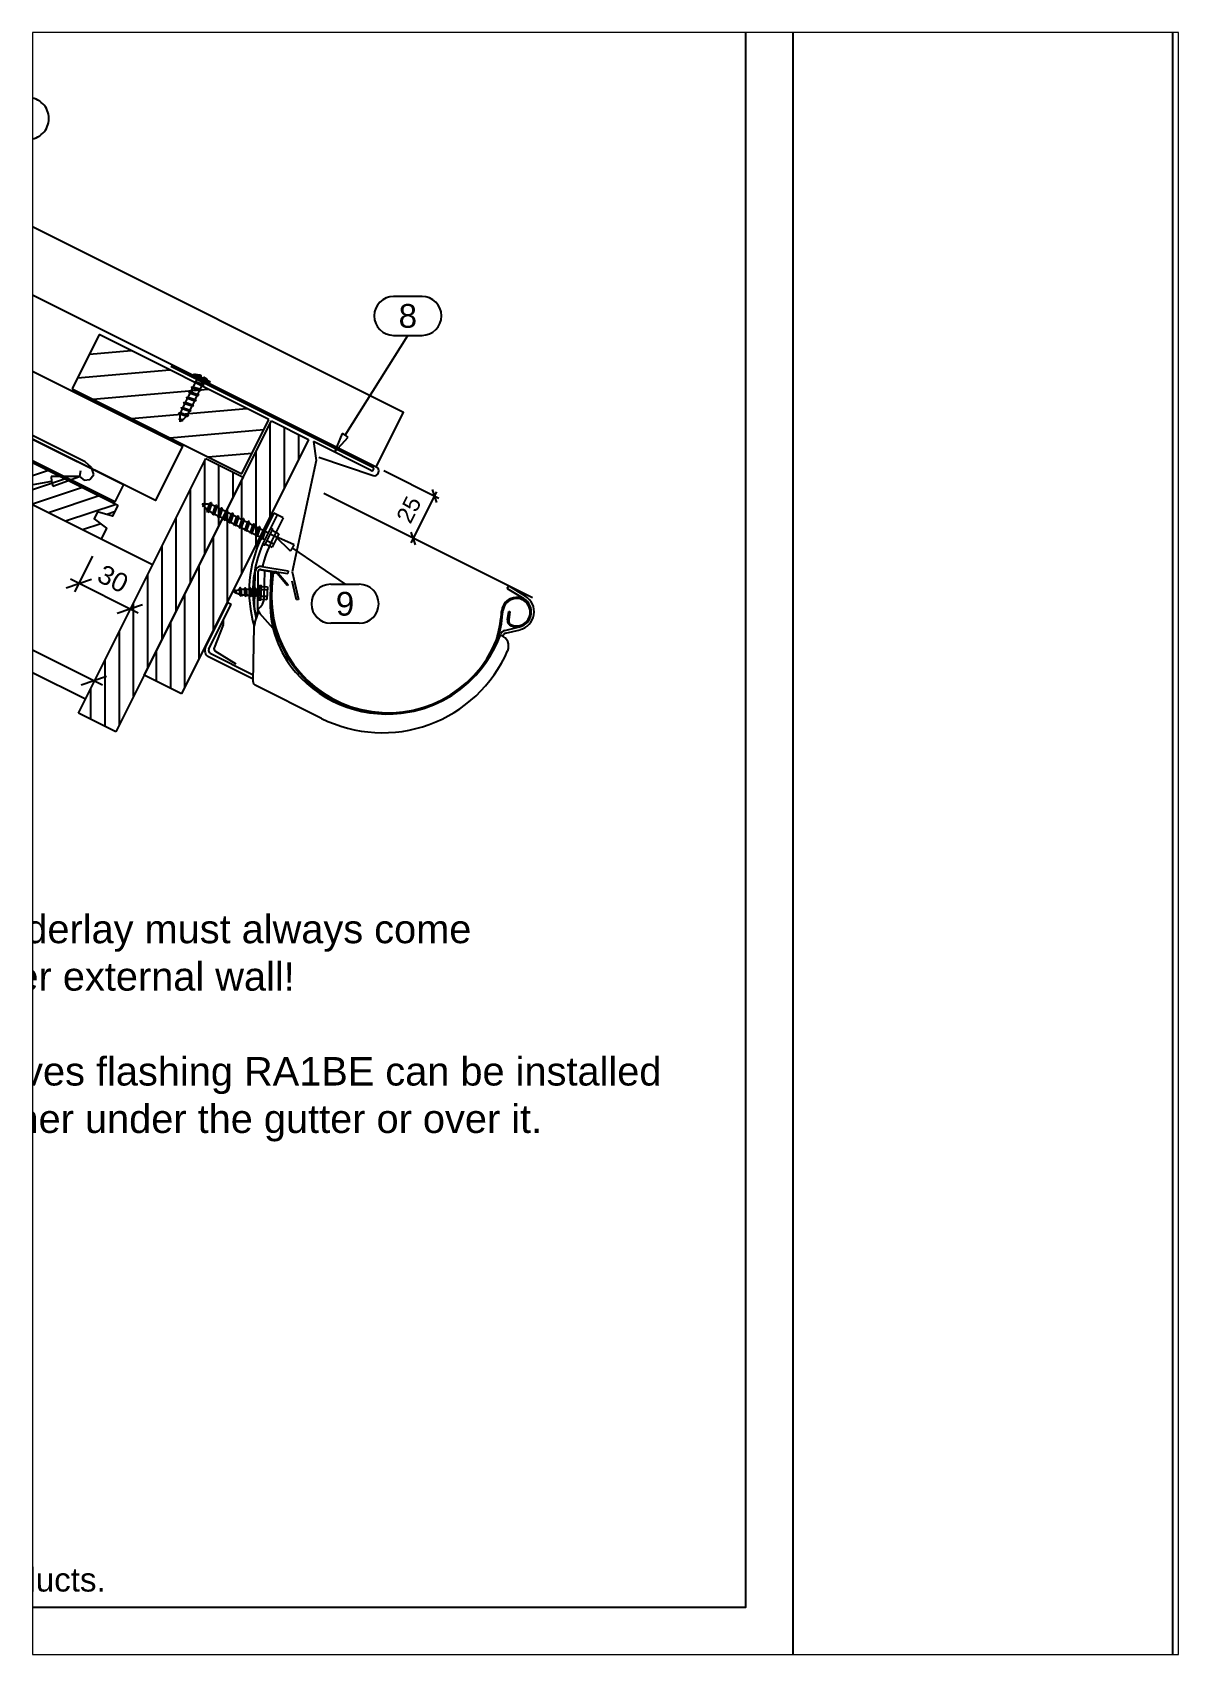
# Paper-space layout 'SRDFI07-01' of a CAD drawing. Extents: x -6 to 203, y -6 to 290.
# The model-space entities are those that its viewports show. They can reach past a viewport. Long polylines and large blocks are cut down to what shows.
import ezdxf
from ezdxf.enums import TextEntityAlignment as Align

# ---------------------------------------------------------------- set-up
doc = ezdxf.new("R2010")
doc.units = 0
doc.header["$LTSCALE"] = 50
doc.linetypes.add('PKL', pattern=[7, 3, -2, 0, -2])
doc.layers.get('0').update_dxf_attribs({"color": 1, "linetype": 'CONTINUOUS', "plot": 0})
doc.layers.add('RUUKKI', color=7, linetype='CONTINUOUS')
doc.styles.add('arial', font='ARIAL.TTF')

# ---------------------------------------------------------------- blocks, each defined once
blk = doc.blocks.new('A$C17353E42')
at = {"layer": 'RUUKKI', "color": 2}
for p, q in [((472.67, -364.18), (0, -127.85)), ((475.95, -367.21), (472.67, -364.18)), ((477.28, -370.83), (475.95, -367.21)), ((470.3, -368.91), (469.75, -371.87)), ((469.75, -371.87), (472.22, -373.93)), ((472.22, -373.93), (475.18, -373.57)), ((475.18, -373.57), (477.28, -370.83))]:
    blk.add_line(p, q, dxfattribs=at)
blk = doc.blocks.new('A$C16181AC7')
at = {"layer": 'RUUKKI', "color": 1}
for p, q in [((-92.17, 33.78), (-108.9, 28.21)), ((-83.22, 29.31), (-106.03, 21.71)), ((-74.28, 24.84), (-101.11, 15.9)), ((-65.33, 20.37), (-92.17, 11.42)), ((-56.39, 15.9), (-83.22, 6.95)), ((-47.44, 11.42), (-74.28, 2.48)), ((-38.5, 6.95), (-65.33, -1.99)), ((-29.56, 2.48), (-56.39, -6.46)), ((-20.61, -1.99), (-47.44, -10.94)), ((-21.51, -6.02), (-25.63, -7.39)), ((-28.83, -12.18), (-38.5, -15.41))]:
    blk.add_line(p, q, dxfattribs=at)
at = {"layer": 'RUUKKI', "color": 2}
blk.add_lwpolyline([(-19.72, -2.44), (-22.62, -8.25), (-30.45, -6.02), (-32.24, -9.59), (-25.75, -14.51), (-28.66, -20.33), (-107.37, 19.03), (-104.46, 24.84), (-110.95, 29.76), (-109.16, 33.34), (-101.33, 31.1), (-98.43, 36.92)], close=True, dxfattribs=at)
blk = doc.blocks.new('A$C7BFA2A78')
at = {"layer": 'RUUKKI', "color": 1}
for p, q in [((3.13, -13.86), (-8.94, -17.89)), ((12.07, -18.34), (-13.42, -26.83)), ((21.02, -22.81), (-5.81, -31.75)), ((29.96, -27.28), (3.13, -36.22)), ((38.91, -31.75), (12.07, -40.7)), ((47.85, -36.22), (21.02, -45.17)), ((46.96, -40.25), (42.83, -41.63)), ((39.64, -46.42), (29.96, -49.64))]:
    blk.add_line(p, q, dxfattribs=at)
at = {"layer": 'RUUKKI', "color": 2}
for p, q in [((-4.92, -9.84), (48.75, -36.67)), ((39.8, -54.56), (-13.86, -27.73)), ((460.18, -264.75), (-13.86, -27.73)), ((38.01, -40.25), (36.22, -43.83)), ((45.84, -42.49), (38.01, -40.25)), ((48.75, -36.67), (45.84, -42.49)), ((36.22, -43.83), (42.71, -48.75)), ((42.71, -48.75), (39.8, -54.56))]:
    blk.add_line(p, q, dxfattribs=at)
blk = doc.blocks.new('A$C3BC87080')
at = {"layer": 'RUUKKI', "color": 2}
for p, q in [((-40.74, -111.56), (26.35, 22.6)), ((26.35, 22.6), (46.02, 12.77)), ((46.02, 12.77), (-21.06, -121.4)), ((-21.06, -121.4), (-40.74, -111.56))]:
    blk.add_line(p, q, dxfattribs=at)
at = {"layer": 'RUUKKI', "color": 1}
for p, q in [((25.8, -27.68), (25.8, 21.52)), ((33.3, -12.68), (33.3, 19.13)), ((40.8, 2.32), (40.8, 15.38)), ((18.3, -42.68), (18.3, 6.52)), ((10.8, -57.68), (10.8, -8.48)), ((3.3, -72.68), (3.3, -23.48)), ((-4.2, -87.68), (-4.2, -38.48)), ((-11.7, -102.68), (-11.7, -53.48)), ((-19.2, -117.68), (-19.2, -68.48)), ((-26.7, -118.58), (-26.7, -83.48)), ((-34.2, -114.83), (-34.2, -98.48))]:
    blk.add_line(p, q, dxfattribs=at)
blk = doc.blocks.new('A$C5AFA2994')
at = {"layer": 'RUUKKI', "color": 3, "ltscale": 20}
for p, q in [((-41.64, -48.4), (-46.84, -42.31)), ((-46.38, -41.92), (-41.19, -48.01)), ((-50.37, -49.04), (-49.9, -43.06)), ((-49.3, -43.11), (-49.77, -49.09)), ((-41.19, -48.01), (-41.64, -48.4)), ((74.56, -66.54), (75.22, -62.08)), ((75.81, -62.16), (75.16, -66.63)), ((75.22, -62.08), (75.81, -62.16))]:
    blk.add_line(p, q, dxfattribs=at)
for centre, radius, start, end in [((-47.9, -43.22), 2, 40.49154, 175.49154), ((-47.9, -43.22), 1.4, 40.49154, 175.49154), ((11.64, -53.93), 62.2, 175.49154, 338.24298), ((11.64, -53.93), 61.6, 175.49154, 337.84414), ((79.3, -62.51), 7.8, 248.43097, 172.91456), ((79.3, -62.51), 7.2, 248.43097, 172.91456), ((-1.32, -56.78), 72.92, 343.76476, 354.80778), ((8.99, -58.9), 63.07, 343.3333, 355.8463), ((10.43, -53.95), 61.6, 351.19906, 352.91456), ((10.43, -53.95), 62.2, 351.19906, 352.91456), ((77.53, -66.98), 3, 171.64889, 248.43097), ((77.53, -66.98), 2.4, 171.64889, 248.43097)]:
    blk.add_arc(centre, radius, start, end, dxfattribs=at)
blk = doc.blocks.new('A$C7B130D64')
at = {"layer": 'RUUKKI', "color": 5, "linetype": 'Continuous'}
for p, q in [((-48.75, -10.29), (-54.92, -22.63)), ((-46.96, -11.18), (-53.13, -23.53)), ((-43.7, -12.81), (-49.87, -25.15)), ((-43.7, -12.81), (-48.75, -10.29)), ((-58.87, -60.27), (-58.54, -41.49)), ((-57.04, -41.48), (-57.36, -59.71)), ((-50.3, -41.24), (-56.49, -40.25)), ((-55.3, -39.94), (-41.37, -42.16)), ((-55.07, -38.46), (-41.17, -40.67)), ((-53.74, -54.72), (-53.49, -40.73)), ((-50.3, -41.24), (-50.58, -57.18)), ((-41.17, -40.67), (-41.37, -42.16)), ((74.39, -49.95), (75.17, -48.67)), ((74.39, -49.95), (83.19, -55.35)), ((75.17, -48.67), (83.97, -54.07)), ((-84.75, -81.17), (-72.9, -57.47)), ((-82.96, -82.06), (-71.11, -58.36)), ((-72.9, -57.47), (-71.11, -58.36)), ((-58.75, -68.21), (-57.3, -64.17)), ((-57.61, -63.69), (-57.26, -64.08)), ((-49.06, -71.04), (-56.1, -63.13)), ((-75.43, -69.22), (-80.17, -81.24)), ((-59.57, -99.19), (-59.04, -69.81)), ((73.08, -72.1), (80.8, -70.27)), ((73.43, -73.56), (81.14, -71.73)), ((-82.29, -84.08), (-59.5, -95.47)), ((-68.56, -89.84), (-79.56, -83.06)), ((-83.18, -85.87), (-59.54, -97.68)), ((-23.52, -118.48), (-58.47, -101.02))]:
    blk.add_line(p, q, dxfattribs=at)
for centre, radius, start, end in [((2.77, -51.48), 64.5, 153.43496, 196.58042), ((2.77, -51.48), 62.5, 153.43496, 193.53358), ((2.77, -51.48), 58.86, 153.43496, 167.28695), ((-55.54, -41.42), 3, 80.93657, 176.65534), ((-55.54, -41.42), 1.5, 80.93657, 182.2543), ((-52.36, -59.8), 5, 178.97441, 221.65534), ((-61.16, -54.59), 7.43, 301.84551, 358.97441), ((4.41, -58.17), 55, 178.97441, 220.77351), ((78.91, -62.32), 8.17, 283.35383, 58.44622), ((78.91, -62.32), 9.67, 283.35383, 58.44622), ((-79.16, -67.75), 4, 338.51151, 14.84458), ((-54.05, -69.9), 5, 160.20027, 178.97441), ((-53.87, -60.36), 5, 178.97441, 221.65534), ((-62, -62.48), 5, 340.20027, 15.49529), ((11, -52.49), 63.7, 220.77351, 340.25098), ((73.77, -75.02), 3, 103.35383, 160.25098), ((69.12, -80.42), 6, 336.50826, 70.25098), ((11, -52.49), 65.2, 339.59624, 340.25098), ((73.77, -75.02), 1.5, 103.35383, 160.25098), ((-81.62, -82.73), 3.5, 153.43496, 243.43495), ((-81.62, -82.73), 1.5, 153.43496, 243.43495), ((-78.77, -81.79), 1.5, 158.51151, 238.35841), ((8.64, -54.13), 71.94, 243.44385, 336.50826), ((-57.57, -99.23), 2, 178.97441, 243.44385)]:
    blk.add_arc(centre, radius, start, end, dxfattribs=at)
blk = doc.blocks.new('A$C27996A6C')
at = {"layer": 'RUUKKI', "color": 1}
for p, q in [((-19.02, -2.04), (-17.09, -2.12)), ((-18.7, -5.39), (-16.77, -5.47)), ((-16.36, -2.15), (-14.71, -2.22)), ((-16.03, -5.5), (-14.85, -5.55)), ((-14.04, -7.28), (-10.69, -7.42)), ((-13.97, -5.6), (-10.62, -5.74)), ((-13.83, -2.24), (-10.48, -2.38)), ((-13.76, -0.56), (-10.41, -0.71)), ((-10.41, -0.71), (-10.69, -7.42))]:
    blk.add_line(p, q, dxfattribs=at)
for points in [[(-14.61, 0.05), (-13.74, 0.01), (-14.07, -7.86), (-14.94, -7.82)], [(-27.12, -4.32), (-27.42, -3.99), (-27.53, -2.86), (-27.3, -2.5), (-27, -2.89), (-26.89, -4.01)], [(-24.32, -5.76), (-24.74, -5.3), (-25.09, -1.68), (-24.78, -1.18), (-24.36, -1.71), (-24.01, -5.34)], [(-21.66, -5.87), (-22.08, -5.42), (-22.44, -1.73), (-22.12, -1.23), (-21.7, -1.76), (-21.34, -5.45)], [(-18.99, -5.99), (-19.41, -5.53), (-19.77, -1.84), (-19.46, -1.34), (-19.04, -1.87), (-18.68, -5.56)], [(-16.33, -6.1), (-16.75, -5.64), (-17.11, -1.96), (-16.79, -1.45), (-16.37, -1.99), (-16.02, -5.67)]]:
    blk.add_lwpolyline(points, close=True, dxfattribs=at)
for points in [[(-28.2, -3.32), (-27.51, -3.03)], [(-27.45, -3.72), (-28.2, -3.32)], [(-22.09, -5.25), (-22.8, -5.22)], [(-22.66, -1.89), (-22.42, -1.9)], [(-21.69, -1.93), (-19.76, -2.01)], [(-19.43, -5.36), (-21.36, -5.28)]]:
    blk.add_lwpolyline(points, dxfattribs=at)
for points in [[(-27.05, -2.83), (-26.44, -2.57, -0.041911), (-25.05, -2.12)], [(-24.78, -4.9, -0.053388), (-26.51, -4.21), (-26.89, -4.01)], [(-24.34, -1.98, -0.048189), (-22.66, -1.89), (-22.42, -1.9)], [(-22.09, -5.25), (-22.8, -5.22, -0.035659), (-24.03, -5.08, -0.035659)]]:
    blk.add_lwpolyline(points, format="xyb", dxfattribs=at)
blk = doc.blocks.new('A$C2C575994')
at = {"layer": 'RUUKKI', "color": 1}
for p, q in [((-29.42, 2.95), (-27.36, 1.92)), ((-26.58, 1.53), (-24.52, 0.5)), ((-23.74, 0.11), (-21.68, -0.92)), ((-30.69, -0.85), (-28.63, -1.88)), ((-27.85, -2.27), (-25.79, -3.3)), ((-25.01, -3.69), (-22.96, -4.72)), ((-22.17, -5.11), (-20.12, -6.14)), ((-20.9, -1.31), (-18.84, -2.34)), ((-19.34, -6.53), (-17.28, -7.56)), ((-18.06, -2.73), (-16, -3.76)), ((-16.5, -7.95), (-14.44, -8.98)), ((-15.22, -4.15), (-13.16, -5.18)), ((-12.38, -5.57), (-10.32, -6.6)), ((-9.54, -6.99), (-7.78, -7.87)), ((-6.84, -8.32), (-3.26, -10.11)), ((-5.95, -6.53), (-2.37, -8.32)), ((-2.37, -8.32), (-5.95, -15.47)), ((-13.66, -9.37), (-11.6, -10.39)), ((-10.82, -10.79), (-9.55, -11.42)), ((-9.52, -13.69), (-5.95, -15.47)), ((-8.63, -11.9), (-5.05, -13.69))]:
    blk.add_line(p, q, dxfattribs=at)
for points in [[(-42.22, 6.65), (-42.85, 7.45)], [(-42.85, 7.45), (-41.96, 7.43)], [(-37.15, 2.38), (-37.9, 2.76)], [(-34.31, 0.96), (-36.37, 1.99)], [(-36.13, 6.31), (-35.87, 6.18)], [(-35.09, 5.79), (-33.04, 4.76)], [(-31.47, -0.46), (-33.53, 0.57)], [(-32.25, 4.37), (-30.2, 3.34)], [(-27.36, 1.92), (-27.44, 1.96)], [(-28.71, -1.84), (-28.63, -1.88)]]:
    blk.add_lwpolyline(points, dxfattribs=at)
for points in [[(-42.16, 5.84), (-42.33, 6.34), (-41.9, 7.62), (-41.47, 7.9), (-41.33, 7.34), (-41.76, 6.06)], [(-39.82, 2.91), (-40.06, 3.61), (-38.67, 7.72), (-38.09, 8.11), (-37.89, 7.33), (-39.28, 3.22)], [(-36.98, 1.49), (-37.22, 2.19), (-35.81, 6.37), (-35.23, 6.76), (-35.03, 5.98), (-36.44, 1.8)], [(-34.14, 0.07), (-34.38, 0.77), (-32.97, 4.95), (-32.39, 5.34), (-32.19, 4.56), (-33.6, 0.38)], [(-31.3, -1.35), (-31.54, -0.65), (-30.13, 3.53), (-29.55, 3.92), (-29.35, 3.14), (-30.76, -1.04)], [(-28.47, -2.77), (-28.7, -2.07), (-27.29, 2.11), (-26.71, 2.5), (-26.51, 1.72), (-27.92, -2.46)], [(-25.63, -4.19), (-25.86, -3.49), (-24.45, 0.69), (-23.87, 1.08), (-23.67, 0.3), (-25.08, -3.88)], [(-22.79, -5.61), (-23.02, -4.91), (-21.62, -0.73), (-21.03, -0.34), (-20.83, -1.12), (-22.24, -5.3)], [(-19.95, -7.03), (-20.18, -6.33), (-18.78, -2.15), (-18.19, -1.76), (-17.99, -2.54), (-19.4, -6.72)], [(-17.11, -8.45), (-17.34, -7.75), (-15.94, -3.57), (-15.35, -3.18), (-15.16, -3.96), (-16.56, -8.14)], [(-14.27, -9.87), (-14.5, -9.17), (-13.1, -4.99), (-12.51, -4.6), (-12.32, -5.38), (-13.72, -9.56)], [(-11.43, -11.29), (-11.66, -10.59), (-10.26, -6.41), (-9.67, -6.02), (-9.48, -6.8), (-10.88, -10.98)], [(-6.57, -5.45), (-5.64, -5.92), (-9.83, -14.3), (-10.76, -13.83)]]:
    blk.add_lwpolyline(points, close=True, dxfattribs=at)
for points in [[(-39.9, 4.07, -0.053388), (-41.45, 5.66), (-41.76, 6.06)], [(-41.35, 7.42), (-40.58, 7.4, -0.041911), (-38.84, 7.22)], [(-37.15, 2.38), (-37.9, 2.76, -0.035659), (-39.18, 3.51, -0.035659)], [(-38, 7.03, -0.048189), (-36.13, 6.31), (-35.87, 6.18)]]:
    blk.add_lwpolyline(points, format="xyb", dxfattribs=at)
blk = doc.blocks.new('A$C0A8975B2')
at = {"layer": 'RUUKKI', "color": 6}
for p, q in [((-1.4, -9.36), (27.6, -23.86)), ((13.07, -47.34), (26.49, -20.51)), ((26.49, -26.1), (24.25, -19.39)), ((15.31, -48.46), (13.07, -41.75))]:
    blk.add_line(p, q, dxfattribs=at)
blk = doc.blocks.new('A$C387C5576')
at = {"layer": 'RUUKKI', "color": 6}
for p, q in [((-13.42, -26.83), (-22.86, -45.72)), ((-27.33, -43.48), (-13.92, -39.01)), ((10.68, -56.9), (-25.1, -39.01)), ((-0.5, -56.9), (12.92, -52.43))]:
    blk.add_line(p, q, dxfattribs=at)
blk = doc.blocks.new('A$C420063A2')
at = {"layer": 'RUUKKI', "color": 1, "linetype": 'PKL'}
blk.add_line((-58.86, 205.29), (-58.86, -284.59), dxfattribs=at)
at = {"layer": 'RUUKKI', "color": 6}
for p, q in [((-25.47, 23.06), (-57.82, -41.65)), ((-62.29, -39.41), (-48.88, -34.94)), ((-60.06, -34.94), (422.93, -276.43)), ((411.75, -276.43), (425.17, -271.96))]:
    blk.add_line(p, q, dxfattribs=at)
blk = doc.blocks.new('A$C6EB25057')
at = {"layer": 'RUUKKI', "color": 2}
for p, q in [((-160.35, 41.04), (-174.66, 12.42)), ((-70.9, -3.68), (-160.35, 41.04)), ((-174.66, 12.42), (-85.22, -32.31)), ((-85.22, -32.31), (-70.9, -3.68))]:
    blk.add_line(p, q, dxfattribs=at)
at = {"layer": 'RUUKKI', "color": 1}
for p, q in [((-165.52, 30.68), (-143.49, 32.61)), ((-171.76, 18.22), (-123.2, 22.47)), ((-163.81, 6.99), (-102.91, 12.32)), ((-143.52, -3.15), (-82.62, 2.17)), ((-123.23, -13.3), (-73.54, -8.95)), ((-102.94, -23.44), (-79.77, -21.42))]:
    blk.add_line(p, q, dxfattribs=at)
blk = doc.blocks.new('A$C0C392382')
at = {"layer": 'RUUKKI', "color": 1}
for p, q in [((54.03, -18.66), (55.02, -16.69)), ((55.39, -15.94), (56.38, -13.96)), ((56.76, -13.21), (57.74, -11.23)), ((59.04, -17.16), (60.03, -15.19)), ((60.4, -14.44), (61.39, -12.46)), ((57.68, -19.89), (58.67, -17.91))]:
    blk.add_line(p, q, dxfattribs=at)
for points in [[(57.31, -6.29), (65.36, -10.31), (64.92, -11.21), (56.86, -7.19)], [(59.53, -17.75), (58.85, -17.97), (54.84, -16.63), (54.47, -16.07), (55.22, -15.88), (59.23, -17.23)], [(60.89, -15.02), (60.21, -15.25), (56.2, -13.9), (55.83, -13.34), (56.58, -13.15), (60.59, -14.5)], [(62.25, -12.3), (61.58, -12.52), (57.56, -11.17), (57.19, -10.61), (57.94, -10.42), (61.95, -11.77)], [(55.44, -25.93), (54.77, -26.15), (50.76, -24.81), (50.38, -24.25), (51.13, -24.06), (55.14, -25.41)], [(56.8, -23.2), (56.13, -23.43), (52.12, -22.08), (51.74, -21.52), (52.49, -21.33), (56.5, -22.68)], [(58.17, -20.48), (57.49, -20.7), (53.48, -19.35), (53.11, -18.79), (53.85, -18.6), (57.87, -19.95)], [(54.08, -28.66), (53.41, -28.88), (49.46, -27.56), (49.08, -26.99), (49.83, -26.81), (53.78, -28.13)], [(51.27, -30.9), (50.79, -31.06), (49.56, -30.65), (49.29, -30.24), (49.83, -30.11), (51.06, -30.52)]]:
    blk.add_lwpolyline(points, close=True, dxfattribs=at)
for points in [[(58.12, -10.48), (58.74, -9.24, 0.414214), (58.29, -7.9)], [(60.71, -7.98), (60.83, -7.31, 0.08871), (58.38, -6.83, 0.082321)], [(64.29, -9.78, 0.08871), (62.44, -8.11), (61.97, -8.61)], [(61.76, -11.71), (62.15, -10.94, -0.414214), (63.49, -10.49)], [(50.13, -26.9, -0.048189), (50.82, -25.11), (50.94, -24.87)], [(49.75, -30.13), (49.76, -29.38, -0.041911), (49.94, -27.72)], [(52.97, -28.73, -0.053388), (51.44, -30.22), (51.06, -30.52)], [(54.58, -26.09), (54.22, -26.81, -0.035659), (53.5, -28.04, -0.035659)]]:
    blk.add_lwpolyline(points, format="xyb", dxfattribs=at)
for points in [[(55.02, -16.69), (54.98, -16.76)], [(50.82, -25.11), (50.94, -24.87)], [(51.31, -24.12), (52.3, -22.14)], [(52.67, -21.39), (53.66, -19.41)], [(55.94, -23.37), (54.96, -25.34)], [(57.31, -20.64), (56.32, -22.62)], [(58.63, -17.99), (58.67, -17.91)], [(49.72, -31.56), (49.74, -30.71)], [(50.49, -30.96), (49.72, -31.56)], [(54.58, -26.09), (54.22, -26.81)]]:
    blk.add_lwpolyline(points, dxfattribs=at)
blk = doc.blocks.new('A$C7FB21F85')
at = {"layer": 'RUUKKI', "color": 7}
blk.add_line((54.91, -29.61), (26.4, -20), dxfattribs=at)
blk.add_lwpolyline([(-569.59, 288.16), (56.59, -24.94), (70.9, 3.68), (-569.59, 323.93)], dxfattribs=at)
blk.add_arc((55.48, -27.17), 2.5, 256.91645, 63.43495, dxfattribs=at)
blk = doc.blocks.new('A$C238B7E99')
at = {"layer": 'RUUKKI', "color": 1}
for p, q in [((-122.6, 24.45), (-16.17, -28.77)), ((-17.06, -30.56), (-47.47, -15.35)), ((-47.47, -15.35), (-46.01, -25.25)), ((-46.01, -25.25), (-58.71, -83.89)), ((-58.71, -83.89), (-55.39, -98.51)), ((-56.36, -98.74), (-58.58, -88.98)), ((-55.39, -98.51), (-56.36, -98.74))]:
    blk.add_line(p, q, dxfattribs=at)
for start, end in [(243.43495, 333.43495), (333.43495, 63.43495)]:
    blk.add_arc((-16.62, -29.67), 1, start, end, dxfattribs=at)

msp = doc.modelspace()

# ---------------------------------------------------------------- linework, layer by layer
at = {"layer": 'RUUKKI', "color": 1}
for p, q in [((8920.5, -34.38), (8905.5, -34.38)), ((8913, -56.37), (8920.5, -56.37)), ((9128.27, -139.15), (9113.27, -139.15)), ((9091.6, -206.15), (9120.77, -159.67)), ((9113.27, -159.67), (9120.77, -159.67)), ((9120.77, -159.67), (9128.27, -159.67)), ((9086.14, -211.35), (9082.1, -221.27)), ((9082.1, -221.27), (9089.29, -213.32)), ((9087.8, -212.2), (9086.14, -211.35)), ((9087.8, -212.2), (9091.6, -206.15)), ((9089.29, -213.32), (9087.8, -212.2)), ((8923.06, -238.39), (8852.88, -250.91)), ((8932.9, -236.64), (8923.06, -238.39)), ((8947.67, -234), (8932.67, -234.03)), ((8932.67, -234.03), (8932.9, -236.64)), ((8932.9, -236.64), (8933.59, -239.16)), ((8933.59, -239.16), (8947.67, -234)), ((9060.8, -270.14), (9051.05, -265.7)), ((9051.05, -265.7), (9058.69, -273.21)), ((9058.69, -273.21), (9059.88, -271.77)), ((9059.88, -271.77), (9060.8, -270.14)), ((9059.88, -271.77), (9087.65, -290.89)), ((9080.15, -290.89), (9087.65, -290.89)), ((9087.65, -290.89), (9095.15, -290.89)), ((9095.15, -311.4), (9080.15, -311.4))]:
    msp.add_line(p, q, dxfattribs=at)
at = {"layer": 'RUUKKI', "color": 2}
for p, q in [((8985.8, -280.5), (8511.75, -43.47)), ((8530.64, -141.24), (8950.47, -351.16))]:
    msp.add_line(p, q, dxfattribs=at)
at = {"layer": 'RUUKKI', "color": 1, "linetype": 'PKL'}
msp.add_line((9186.49, -298.1), (9076.43, -243.07), dxfattribs=at)
at = {"layer": 'RUUKKI', "color": 2}
for points in [[(8334, -855), (9324, -855), (9324, 570), (8334, 570)], [(9524, -855), (10514, -855), (10514, 570), (9524, 570)], [(8359, -830), (9299, -830), (9299, 545), (8359, 545)]]:
    msp.add_lwpolyline(points, close=True, dxfattribs=at)
at = {"layer": 'RUUKKI', "color": 5}
for points in [[(8477.92, 43.88), (9001.94, -218.13), (8987.63, -246.75), (8477.92, 8.1)], [(8525.62, -15.75), (8970.76, -238.32), (8966.19, -247.45), (8521.05, -24.88)]]:
    msp.add_lwpolyline(points, dxfattribs=at)
at = {"layer": 'RUUKKI', "color": 1}
for centre, radius, start, end in [((8920.5, -45.37), 10.99, 270, 90), ((9113.27, -149.41), 10.26, 90, 270), ((9128.27, -149.41), 10.26, 270, 90), ((9080.15, -301.15), 10.26, 90, 270), ((9095.15, -301.15), 10.26, 270, 90)]:
    msp.add_arc(centre, radius, start, end, dxfattribs=at)

# ---------------------------------------------------------------- block references
at = {"layer": 'RUUKKI', "color": 5}
for name, p in [('A$C420063A2', (8536.78, -67.42)), ('A$C17353E42', (8477.92, 137.86)), ('A$C7BFA2A78', (8525.62, -15.75)), ('A$C3BC87080', (9022.44, -227.26)), ('A$C16181AC7', (8987.63, -246.75)), ('A$C3BC87080', (8987.86, -247.23)), ('A$C0A8975B2', (9109.53, -221.61)), ('A$C2C575994', (9055.09, -255.88)), ('A$C7B130D64', (9098.79, -243.07)), ('A$C387C5576', (8967.91, -249.19)), ('A$C5AFA2994', (9098.79, -243.07)), ('A$C27996A6C', (9057.15, -291.47))]:
    msp.add_blockref(name, p, dxfattribs=at)
at = {"layer": 'RUUKKI'}
for name, p in [('A$C7FB21F85', (9047.52, -204.02)), ('A$C6EB25057', (9118.42, -200.34)), ('A$C238B7E99', (9118.42, -200.34)), ('A$C0C392382', (8950.92, -173.61))]:
    msp.add_blockref(name, p, dxfattribs=at)

# ---------------------------------------------------------------- texts
at = {"layer": 'RUUKKI', "color": 2, "style": 'arial'}
for s, p in [('8', (9120.77, -149.41)), ('9', (9087.65, -301.15))]:
    msp.add_text(s, height=12.5, dxfattribs=at).set_placement(p, align=Align.MIDDLE)
at = {"layer": 'RUUKKI', "color": 2, "attachment_point": 5, "style": 'arial'}
for s, insert, char_height, rotation in [('\\A1;25', (9121.31, -251.54), 8.75, 63.43495), ('\\A1;30', (8965.27, -288.01), 10, 333.43495)]:
    msp.add_mtext(s, dxfattribs=dict(at, insert=insert, char_height=char_height, rotation=rotation))
at = {"layer": 'RUUKKI', "color": 2, "insert": (8892.27, -465.06), "char_height": 15, "width": 358.2814, "attachment_point": 1, "style": 'arial'}
msp.add_mtext('Underlay must always come \\Pover external wall!\\P\\PEaves flashing RA1BE can be installed\\Peither under the gutter or over it.', dxfattribs=at)
at = {"layer": 'RUUKKI', "color": 1, "insert": (8369.75, -809.29), "char_height": 12.5, "width": 601.1268, "attachment_point": 1, "style": 'arial'}
msp.add_mtext("Copyright © Rautaruukki Oyj. Allowed only a designs with Ruukki's products.", dxfattribs=at)

psp = doc.layouts.new('SRDFI07-01')

# ---------------------------------------------------------------- viewports
at = {"layer": '0', "view_target_point": (297, -427.5)}
psp.add_viewport(center=(98.69, 142.2), size=(208.86, 295.458), view_center_point=(8928, 0), view_height=855, dxfattribs=at)

doc.saveas('drawing.dxf')
